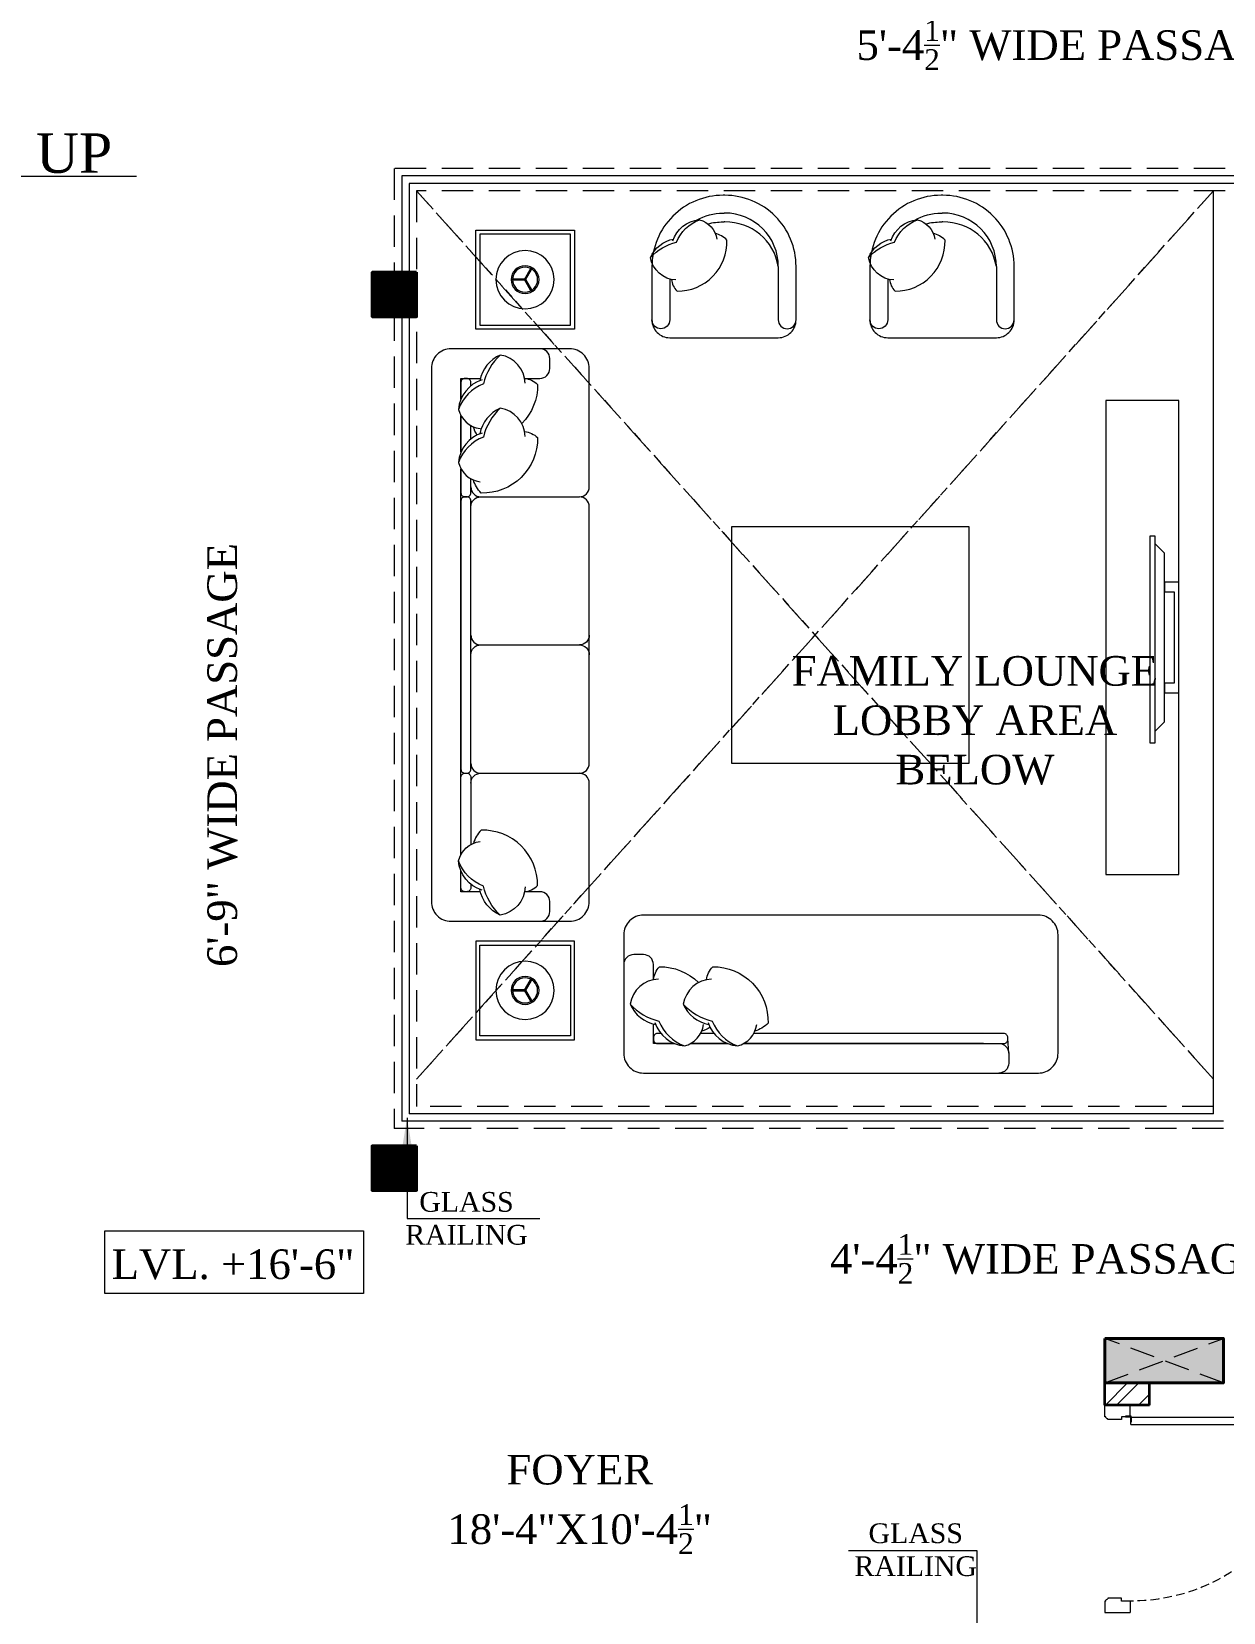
# Model space of a CAD drawing. Header units: inches. Extents: x -61 to 4103, y -308 to 989.
# Drawn here: x 2150.2 to 2391.7, y 220.7 to 540.9 of the extents above; entities that cross this region are included whole.
import ezdxf

# ---------------------------------------------------------------- set-up
doc = ezdxf.new("R2010")
doc.units = ezdxf.units.IN
for name, pattern in [('$0$$0$$0$HIDDEN', [9.525, 6.35, -3.175]), ('$2$$0$HIDDEN', [0.375, 0.25, -0.125]), ('AR-01-R0-COLUMN LAYOUT$0$$0$HIDDEN', [0.375, 0.25, -0.125]), ('AR-01-R0-COLUMN LAYOUT$0$$2$$0$HIDDEN', [0.375, 0.25, -0.125])]:
    doc.linetypes.add(name, pattern=pattern)
doc.layers.get('0').update_dxf_attribs({"lineweight": 0})
for name, color, linetype, lineweight in [('A-DOOR', 34, 'Continuous', 13), ('A-HATCH', 8, 'Continuous', 0), ('A-HIDDEN', 8, '$2$$0$HIDDEN', 9), ('A-RAILING', 120, 'Continuous', 13), ('A-TEXT', 2, 'Continuous', 13), ('A-WALL', 1, 'Continuous', 35), ('AR-01-R0-COLUMN LAYOUT$0$A-HIDDEN', 8, 'AR-01-R0-COLUMN LAYOUT$0$$2$$0$HIDDEN', 9), ('AR-01-R0-COLUMN LAYOUT$0$S-COLUMN FIRST FLOOR', 6, 'Continuous', 40), ('AR-01-R0-COLUMN LAYOUT$0$S-COLUMN GROUND FLOOR', 6, 'Continuous', 40), ('AR-01-R0-COLUMN LAYOUT$0$S-COLUMN HATCH FIRST FLOOR', 8, 'Continuous', 9), ('AR-01-R0-COLUMN LAYOUT$0$S-COLUMN HATCH GROUND FLOOR', 8, 'Continuous', 9), ('AR-01-R0-COLUMN LAYOUT$0$S-COLUMN S.F. HIDDEN', 8, 'AR-01-R0-COLUMN LAYOUT$0$$0$HIDDEN', 9), ('AR-01-R0-COLUMN LAYOUT$0$S-COLUMN SECOND FLOOR', 6, 'Continuous', 40)]:
    doc.layers.add(name, color=color, linetype=linetype, lineweight=lineweight)
doc.layers.add('A-FURNITURE', color=35, linetype='Continuous', lineweight=13, true_color=0xab6a54)
doc.styles.add('$1$$0$STYLE1', font='romantic.ttf', dxfattribs={"height": 6})
doc.styles.get("Standard").update_dxf_attribs({"font": 'arial.ttf', "height": 9})
doc.dimstyles.get("Standard").update_dxf_attribs({"dimtxt": 18, "dimasz": 6, "dimexe": 0, "dimexo": 6, "dimgap": 0.09, "dimtad": 0, "dimtih": 1, "dimtoh": 1, "dimdec": 1, "dimzin": 0, "dimdsep": 46, "dimlunit": 4, "dimtxsty": 'Standard', "dimblk": 'OBLIQUE', "dimcen": 0.09, "dimclrd": 256, "dimclre": 256, "dimclrt": 256, "dimadec": 0, "dimazin": 0, "dimtfac": 1, "dimtdec": 1, "dimtofl": 0, "dimtmove": 1, "dimatfit": 3, "dimfxl": 1, "dimtolj": 1, "dimtzin": 0, "dimlwd": -1, "dimlwe": -1, "dimarcsym": 0})

# ---------------------------------------------------------------- blocks, each defined once
blk = doc.blocks.new('$1$$0$handle_')
for p, q in [((-0.75, 0), (0.75, 0)), ((-3.84, -0.87), (-3.85, -0.92)), ((-0.75, -0.13), (-0.75, 0)), ((-0.75, -0.13), (0.75, -0.13)), ((-0.31, -0.13), (-0.31, -0.13)), ((0.3, -0.96), (-0.3, -0.96)), ((-0.29, -0.15), (0.29, -0.15)), ((-0.25, -0.9), (-0.25, -0.15)), ((-0.25, -0.9), (0.25, -0.9)), ((0.25, -0.9), (0.25, -0.15)), ((0.3, -0.96), (0.34, -0.95)), ((0.31, -0.13), (0.31, -0.13)), ((0.65, -1.05), (0.65, -1.23)), ((0.75, -0.13), (0.75, 0))]:
    blk.add_line(p, q)
for centre, radius, start, end in [((-3.78, -0.93), 0.0769, 167.6781, 262.0686), ((-3.77, -0.88), 0.0769, 88.2493, 167.6781), ((-0.3, -1.42), 0.464, 90.2821, 130.7273), ((-0.29, -0.13), 0.0185, 180, 270), ((-0.25, -0.96), 0.0532, 90, 180), ((0.25, -0.96), 0.0532, 0, 90), ((0.29, -0.13), 0.0185, 270, 360), ((0.42, -1.42), 0.478, 67.3956, 98.7522), ((0.57, -1.23), 0.0769, 278.1759, 360), ((0.57, -1.05), 0.0769, 360, 67.3956)]:
    blk.add_arc(centre, radius, start, end)
for points, knots in [([(0.58, -1.31), (0.24, -1.36), (-0.53, -1.5), (-2.81, -1.58), (-3.62, -1.04), (-3.78, -1.01), (-3.79, -1.01)], [0.064651, 0.064651, 0.064651, 0.064651, 0.450521, 1.832326, 2.246212, 2.27179, 2.27179, 2.27179, 2.27179]), ([(-0.6, -1.07), (-0.61, -1.07), (-0.62, -1.07), (-0.77, -1.09), (-0.93, -1.1), (-2.42, -1.12), (-2.75, -1.11), (-3.06, -1.04), (-3.11, -1.02), (-3.21, -0.99), (-3.25, -0.97), (-3.37, -0.91), (-3.43, -0.88), (-3.56, -0.84), (-3.61, -0.82), (-3.7, -0.81), (-3.73, -0.81), (-3.77, -0.81)], [0.667145, 0.667145, 0.667145, 0.667145, 0.681098, 0.681098, 1.004571, 1.004571, 1.651515, 1.651515, 1.812419, 1.812419, 1.988171, 1.988171, 2.163922, 2.163922, 2.251194, 2.251194, 2.323653, 2.323653, 2.323653, 2.323653])]:
    blk.add_open_spline(points, degree=3, knots=knots)
blk = doc.blocks.new("$1$$0$d3'")
at = {"layer": 'A-DOOR'}
for p, q in [((-3.36, 4.49), (-3.36, 37.09)), ((-2.11, 37.09), (-3.36, 37.09)), ((-2.58, 37.09), (-2.58, 37.43)), ((-2.11, 4.49), (-2.11, 37.09)), ((-36, 0), (-36, 4.4)), ((-34.03, 4.4), (-36, 4.4)), ((-34.03, 4.4), (-34.03, 2.9)), ((-34.03, 2.9), (-33.53, 2.9)), ((-33.53, 2.9), (-33.53, 0.5)), ((-3.36, 4.49), (-2.11, 4.49)), ((-2.03, 2.9), (-2.53, 2.9)), ((-2.53, 2.9), (-2.53, 0.5)), ((-2.03, 4.4), (-2.03, 2.9)), ((-2, 4.4), (0, 4.4)), ((-0.75, 4.4), (-0.75, 4.4)), ((-0.75, 4.4), (-0.75, 4.4)), ((0, 0), (0, 4.4)), ((-34.03, 0), (-36, 0)), ((-34.03, 0.14), (-34.03, 0)), ((-33.53, 0.5), (-33.67, 0.5)), ((-2.53, 0.5), (-2.4, 0.5)), ((-2.03, 0.14), (-2.03, 0)), ((-2.03, 0), (0, 0))]:
    blk.add_line(p, q, dxfattribs=at)
at = {"layer": 'A-DOOR', "lineweight": -3}
for p, q in [((-35.5, 4.4), (-35.5, 4.4)), ((-2.08, 4.49), (-2.95, 4.49)), ((-2.95, 4.47), (-2.95, 4.49)), ((-2.08, 4.47), (-2.95, 4.47)), ((-2.02, 4.41), (-2.02, 3.54)), ((-2.02, 3.54), (-2, 3.54)), ((-2, 4.41), (-2, 3.54))]:
    blk.add_line(p, q, dxfattribs=at)
blk.add_circle((-2.02, 4.47), 0.0663, dxfattribs=at)
at = {"layer": 'A-DOOR', "linetype": '$2$$0$HIDDEN', "ltscale": 6}
blk.add_arc((-1.47, 4.55), 32.56, 92.2361, 180.2684, dxfattribs=at)
at = {"layer": 'A-DOOR'}
for centre, radius, start, end in [((-2.58, 37.09), 0.337, 90, 180), ((-34.03, 0.5), 0.362, 270, 0), ((-2.03, 0.5), 0.362, 180, 270)]:
    blk.add_arc(centre, radius, start, end, dxfattribs=at)
at = {"layer": 'A-DOOR', "extrusion": (0, 0, -1), "zscale": -1, "rotation": 90}
blk.add_blockref('$1$$0$handle_', (3.36, 35.59), dxfattribs=at)
at = {"layer": 'A-DOOR', "rotation": 90}
blk.add_blockref('$1$$0$handle_', (-2.11, 35.59), dxfattribs=at)
blk = doc.blocks.new('$0$A$C067A41F5')
for p, q in [((117, 200.6), (116.81, 197.6)), ((18.89, 187.92), (20.3, 190.37)), ((19.11, 187.8), (20.52, 190.24)), ((19, 187.99), (16.18, 187.99)), ((19, 187.73), (16.18, 187.73)), ((18.89, 187.8), (20.3, 185.35)), ((19.11, 187.92), (20.52, 185.48)), ((18.89, 43.92), (20.3, 46.37)), ((19.11, 43.8), (20.52, 46.24)), ((19, 43.99), (16.18, 43.99)), ((19, 43.73), (16.18, 43.73)), ((18.89, 43.8), (20.3, 41.35)), ((19.11, 43.92), (20.52, 41.48))]:
    blk.add_line(p, q)
for points in [[(127, 176.6, -0.414214), (123, 172.6), (123, 172.6, 0.317837), (123, 172.6, -0.414214), (123, 172.6), (123, 172.6, 1.186185), (123, 172.6, -0.414214), (123, 172.6), (43, 172.6, -0.414214), (39, 176.6), (39, 200.6, -0.414214), (43, 204.6), (123, 204.6, -0.414214), (127, 200.6)], [(28, 173.86, -0.414214), (32, 169.86), (32, 145.86, -0.414214), (30, 143.86, -0.414214), (32, 141.86), (32, 89.86, -0.414214), (30, 87.86, -0.414214), (32, 85.86), (32, 61.86, -0.414214), (28, 57.86), (4, 57.86, -0.414214), (0, 61.86), (0, 169.86, -0.414214), (4, 173.86)], [(6, 88.66), (6, 143.06, -0.414214), (6.8, 143.86), (7.2, 143.86, -0.414214), (8, 143.06), (8, 88.66, -0.414214), (7.2, 87.86), (6.8, 87.86, -0.414214)]]:
    blk.add_lwpolyline(points, format="xyb", close=True)
for points in [[(111.9, 198.6), (115, 198.6, 0.414214), (117, 200.6), (117, 202.6, 0.414214), (115, 204.6)], [(40.27, 190.62, -0.14773), (46.12, 194.06, -0.213343), (51.28, 199.1, -0.178662)], [(46.53, 196.6), (45.8, 196.6, -0.414214), (45, 197.4), (45, 197.8, -0.414214), (45.8, 198.6)], [(49.21, 198.6), (45, 198.6), (45, 194.67, -0.414214)], [(45.31, 194.33, -0.306663), (51.28, 199.1, -0.30633), (55.17, 194.75, 0.872847)], [(45.8, 198.6), (49.21, 198.6, -0.414214)], [(51.05, 190.62, -0.14773), (56.89, 194.06, -0.213343), (62.05, 199.1, -0.178662)], [(52.53, 198.6), (59.98, 198.6, -0.414214)], [(56.08, 194.33, -0.306663), (62.05, 199.1, -0.30633), (65.95, 194.75, 0.872847)], [(63.31, 198.6), (116.01, 198.6, -0.414214), (116.81, 197.8), (116.81, 197.4, -0.414214), (116.01, 196.6), (65.32, 196.6, -0.414214)], [(57.3, 196.6), (54.55, 196.6, -0.414214)], [(56.48, 195.32, 0.071865), (54.8, 196.1, -7.115464)], [(55.77, 185.7, 0.165541), (57.01, 183.06, 0.425989), (68.24, 194.52, 0.121523), (65.57, 196.1, -7.115464)], [(46, 185.58, -0.356772), (40.27, 190.62, -0.249542), (45.47, 194.78, 9.61688)], [(56.78, 185.58, -0.356772), (51.05, 190.62, -0.249542), (56.24, 194.78, 9.61688)], [(45, 185.7, 0.165541), (46.23, 183.06, 0.200231), (54.17, 186.28, 0.121523)], [(45, 185.7), (45, 182.6, -0.414214), (43, 180.6), (41, 180.6, -0.414214), (39, 182.6)], [(22, 173.86, -0.414214), (24, 171.86), (24, 169.86, -0.414214), (22, 167.86), (18.9, 167.86)], [(13.98, 172.59, 0.14773), (10.54, 166.74, 0.213343), (5.5, 161.58)], [(19.02, 166.86, 0.356772), (13.98, 172.59, 0.249542), (9.83, 167.4)], [(10.27, 167.55, 0.306663), (5.5, 161.58, 0.30633), (9.86, 157.69)], [(8, 166.33), (8, 167.06, 0.414214), (7.2, 167.86), (6.8, 167.86, 0.414214), (6, 167.06)], [(6, 167.06), (6, 163.65, 0.412535)], [(18.9, 167.86, -0.165541), (21.54, 166.63, -0.425989), (10.09, 155.4, -0.121523), (8.51, 158.06)], [(6, 160.33), (6, 144.66, 0.414214), (6.8, 143.86), (7.2, 143.86, 0.414214), (8, 144.66), (8, 158.31, 0.412652)], [(8, 145.86, 0.414214), (10, 143.86), (30, 143.86, 0.415249)], [(8, 141.86, -0.414214), (10, 143.86)], [(8, 119.86, 0.414214), (10, 117.86)], [(8, 115.86, -0.414214), (10, 117.86), (30, 117.86, -0.41732)], [(8, 89.86, 0.414214), (10, 87.86)], [(6, 82.17), (6, 87.06, -0.414214), (6.8, 87.86), (7.2, 87.86, -0.414214), (8, 87.06), (8, 84.18, -0.126313)], [(8, 85.86, -0.414214), (10, 87.86), (30, 87.86, -0.41732)], [(18.9, 74.63, 0.165541), (21.54, 75.87, 0.425989), (10.09, 87.1, 0.121523), (8.51, 84.43)], [(10.27, 74.95, -0.306663), (5.5, 80.91, -0.30633), (9.86, 84.81)], [(13.98, 69.91, -0.14773), (10.54, 75.75, -0.213343), (5.5, 80.91)], [(6, 71.4), (6, 78.84, -0.414747)], [(10.27, 64.17, -0.306663), (5.5, 70.14, -0.30633), (9.86, 74.03)], [(8, 76.16), (8, 73.41, -0.414599)], [(9.29, 75.34, 0.071865), (8.51, 73.66)], [(19.02, 75.64, -0.356772), (13.98, 69.91, -0.249542), (9.83, 75.1)], [(18.9, 63.86, 0.165541), (21.54, 65.09, 0.200231), (18.32, 73.03)], [(13.98, 59.13, -0.14773), (10.54, 64.98, -0.213343), (5.5, 70.14)], [(6, 68.07), (6, 63.86), (9.93, 63.86, -0.414352)], [(6, 64.66), (6, 68.07, -0.414469)], [(8, 65.39), (8, 64.66, -0.414214), (7.2, 63.86), (6.8, 63.86, -0.414214), (6, 64.66)], [(19.02, 64.86, -0.356772), (13.98, 59.13, -0.249542), (9.83, 64.33)], [(18.9, 63.86), (22, 63.86, -0.414214), (24, 61.86), (24, 59.86, -0.414214), (22, 57.86)], [(59.31, 55.62), (70.31, 55.62, -0.414214), (73.91, 52.01), (73.91, 41.19, -0.414214), (59.49, 26.77), (59.31, 26.77), (59.13, 26.77, -0.414214), (44.7, 41.19), (44.7, 52.01, -0.414214), (48.31, 55.62), (59.31, 55.62)], [(103.49, 55.62), (114.49, 55.62, -0.414214), (118.1, 52.01), (118.1, 41.19, -0.414214), (103.67, 26.77), (103.49, 26.77), (103.31, 26.77, -0.414214), (88.88, 41.19), (88.88, 52.01, -0.414214), (92.49, 55.62), (103.49, 55.62)], [(48.31, 43.72), (48.31, 52.01, 0.414214), (46.5, 53.81), (46.5, 53.81, 0.414214), (44.7, 52.01)], [(70.31, 41.19), (70.31, 52.01, -0.414214), (72.11, 53.81), (72.11, 53.81, -0.414214), (73.91, 52.01)], [(92.49, 43.72), (92.49, 52.01, 0.414214), (90.69, 53.81), (90.69, 53.81, 0.414214), (88.88, 52.01)], [(114.49, 41.19), (114.49, 52.01, -0.414214), (116.29, 53.81), (116.29, 53.81, -0.414214), (118.1, 52.01)], [(48.66, 43.81, -0.165541), (49.78, 46.19, -0.425989), (59.91, 35.86, -0.121523), (57.5, 34.44, 7.115464)], [(92.85, 43.81, -0.165541), (93.96, 46.19, -0.425989), (104.09, 35.86, -0.121523), (101.69, 34.44, 7.115464)], [(49.57, 43.92, 0.356772), (44.41, 39.37, 0.249542), (49.09, 35.63, -9.61688)], [(93.75, 43.92, 0.356772), (88.59, 39.37, 0.249542), (93.27, 35.63, -9.61688)], [(44.41, 39.37, 0.14773), (49.68, 36.27, 0.213343), (54.33, 31.73, 0.178662)], [(70.31, 41.19, -0.372719), (59.49, 32.18), (59.31, 32.18)], [(70.31, 41.19, -0.414214), (59.49, 30.37), (59.31, 30.37)], [(88.59, 39.37, 0.14773), (93.86, 36.27, 0.213343), (98.51, 31.73, 0.178662)], [(114.49, 41.19, -0.372719), (103.67, 32.18), (103.49, 32.18)], [(114.49, 41.19, -0.414214), (103.67, 30.37), (103.49, 30.37)], [(48.95, 36.03, 0.306663), (54.33, 31.73, 0.30633), (57.84, 35.65, -0.872847)], [(93.13, 36.03, 0.306663), (98.51, 31.73, 0.30633), (102.02, 35.65, -0.872847)], [(56.05, 32.56, 0.072384), (59.13, 32.18), (59.31, 32.18)], [(100.23, 32.56, 0.072384), (103.31, 32.18), (103.49, 32.18)], [(53.76, 31.8, 0.130591), (59.13, 30.37), (59.31, 30.37)], [(97.94, 31.8, 0.130591), (103.31, 30.37), (103.49, 30.37)]]:
    blk.add_lwpolyline(points, format="xyb")
for points in [[(59.98, 198.6), (52.53, 198.6)], [(111.9, 198.6), (63.31, 198.6)], [(9.93, 167.86), (6, 167.86), (6, 163.65)], [(6, 160.33), (6, 82.17)], [(6, 78.84), (6, 71.4)]]:
    blk.add_lwpolyline(points)
for points in [[(29, 197.86), (29, 177.86), (9, 177.86), (9, 197.86)], [(28.2, 178.66), (28.2, 197.06), (9.8, 197.06), (9.8, 178.66)], [(108.92, 93.86), (108.92, 141.86), (60.92, 141.86), (60.92, 93.86)], [(29, 33.86), (29, 53.86), (9, 53.86), (9, 33.86)], [(28.2, 53.06), (28.2, 34.66), (9.8, 34.66), (9.8, 53.06)]]:
    blk.add_lwpolyline(points, close=True)
for centre, radius in [((19, 187.86), 5.9), ((19, 187.86), 2.82), ((19, 187.86), 2.53), ((19, 43.86), 5.9), ((19, 43.86), 2.82), ((19, 43.86), 2.53)]:
    blk.add_circle(centre, radius)
for centre, start, end in [((30, 119.86), 270, 0), ((30, 115.86), 0, 90)]:
    blk.add_arc(centre, 2, start, end)
blk = doc.blocks.new('_Oblique')
at = {"color": 0, "linetype": 'ByBlock', "lineweight": -2}
blk.add_line((-0.5, -0.5), (0.5, 0.5), dxfattribs=at)

msp = doc.modelspace()

# ---------------------------------------------------------------- hatches: boundary and pattern name
at = {"layer": 'A-HATCH'}
h = msp.add_hatch(dxfattribs=at)
h.set_pattern_fill('ANSI32', color=256, scale=0.5)
h.set_pattern_definition([(45, (1377.729, -0.0001), (-3.367596, 3.367596), []), (45, (1379.974, -0.0001), (-3.367596, 3.367596), [])])
h.paths.add_polyline_path([(2372.23, 267.19), (2367.73, 267.19), (2367.73, 262.69), (2372.23, 262.69)])
h.paths.add_polyline_path([(2376.73, 267.19), (2372.23, 267.19), (2372.23, 262.69), (2372.86, 262.69), (2376.73, 262.69)])
at = {"layer": 'AR-01-R0-COLUMN LAYOUT$0$S-COLUMN HATCH FIRST FLOOR', "linetype": 'ByBlock'}
h = msp.add_hatch(color=256, dxfattribs=at)
h.dxf.hatch_style = 1
h.paths.add_polyline_path([(2367.73, 276.19), (2391.73, 276.19), (2391.73, 267.19), (2367.73, 267.19)])
at = {"layer": 'AR-01-R0-COLUMN LAYOUT$0$S-COLUMN HATCH GROUND FLOOR', "linetype": 'ByBlock'}
msp.add_hatch(color=256, dxfattribs=at).paths.add_polyline_path([(2367.73, 276.19), (2391.73, 276.19), (2391.73, 267.19), (2367.73, 267.19)])
at = {"layer": 'AR-01-R0-COLUMN LAYOUT$0$S-COLUMN SECOND FLOOR', "linetype": 'ByBlock'}
h = msp.add_hatch(dxfattribs=at)
h.set_pattern_fill('ANSI31', color=1, scale=0.1, style=0)
h.set_pattern_definition([(45, (3038.67402, -299.9943), (-0.2245064, 0.2245064), [])])
h.paths.add_polyline_path([(2228.25, 487.69), (2228.25, 492.19), (2223.75, 492.19), (2219.25, 492.19), (2219.25, 483.19), (2228.25, 483.19)])
h = msp.add_hatch(dxfattribs=at)
h.set_pattern_fill('ANSI31', color=1, scale=0.1, style=0)
h.set_pattern_definition([(45, (3038.656, -476.99594), (-0.2245064, 0.2245064), [])])
h.paths.add_polyline_path([(2228.23, 310.69), (2228.23, 315.19), (2223.73, 315.19), (2219.23, 315.19), (2219.23, 306.19), (2228.23, 306.19)])

# ---------------------------------------------------------------- linework, layer by layer
at = {"layer": 'A-FURNITURE'}
for points in [[(2382.73, 466.19), (2367.88, 466.19), (2367.88, 370.19), (2382.73, 370.19)], [(2377.84, 396.8), (2376.86, 396.8), (2376.86, 438.8), (2377.84, 438.8)], [(2379.79, 406.97), (2382.73, 406.97), (2382.73, 429.41), (2379.79, 429.41), (2379.79, 427.45), (2381.75, 427.45), (2381.75, 408.93), (2379.79, 408.93)]]:
    msp.add_lwpolyline(points, close=True, dxfattribs=at)
msp.add_lwpolyline([(2377.84, 437.23), (2377.84, 399.15), (2379.79, 401.1), (2379.79, 435.28), (2377.84, 437.23)], dxfattribs=at)
at = {"layer": 'A-HIDDEN', "linetype": '$0$$0$$0$HIDDEN'}
for p, q in [((2439.73, 513.19), (2223.73, 513.19)), ((2223.73, 513.19), (2223.73, 318.69)), ((2439.73, 508.69), (2228.23, 508.69)), ((2228.23, 328.69), (2389.73, 508.69)), ((2228.23, 508.69), (2228.23, 323.19)), ((2389.73, 328.69), (2228.23, 508.69)), ((2389.73, 323.19), (2228.23, 323.19)), ((2391.73, 318.69), (2223.73, 318.69))]:
    msp.add_line(p, q, dxfattribs=at)
at = {"layer": 'A-RAILING'}
for p, q in [((2439.73, 511.69), (2225.23, 511.69)), ((2225.23, 511.69), (2225.23, 320.19)), ((2439.73, 510.19), (2226.73, 510.19)), ((2226.73, 510.19), (2226.73, 321.69)), ((2389.73, 321.69), (2389.73, 508.69)), ((2389.73, 321.69), (2226.73, 321.69)), ((2391.73, 320.19), (2225.23, 320.19))]:
    msp.add_line(p, q, dxfattribs=at)
at = {"layer": 'A-TEXT'}
msp.add_lwpolyline([(2110.84, 511.67), (2171.5, 511.67), (2171.5, 511.67)], dxfattribs=at)
msp.add_lwpolyline([(2165.04, 298.01), (2217.49, 298.01), (2217.49, 285.26), (2165.04, 285.26)], close=True, dxfattribs=at)
at = {"layer": 'A-WALL'}
for p, q in [((2367.73, 262.69), (2367.73, 267.19)), ((2376.73, 262.69), (2376.73, 267.19)), ((2376.73, 262.69), (2367.73, 262.69))]:
    msp.add_line(p, q, dxfattribs=at)
at = {"layer": 'AR-01-R0-COLUMN LAYOUT$0$A-HIDDEN', "ltscale": 8}
for p, q in [((2228.23, 328.69), (2389.73, 508.69)), ((2228.23, 508.69), (2389.73, 328.69))]:
    msp.add_line(p, q, dxfattribs=at)
at = {"layer": 'AR-01-R0-COLUMN LAYOUT$0$S-COLUMN FIRST FLOOR', "linetype": 'ByBlock'}
msp.add_lwpolyline([(2367.73, 276.19), (2391.73, 276.19), (2391.73, 267.19), (2367.73, 267.19)], close=True, dxfattribs=at)
at = {"layer": 'AR-01-R0-COLUMN LAYOUT$0$S-COLUMN GROUND FLOOR', "linetype": 'ByBlock'}
msp.add_lwpolyline([(2367.73, 276.19), (2391.73, 276.19), (2391.73, 267.19), (2367.73, 267.19)], close=True, dxfattribs=at)
at = {"layer": 'AR-01-R0-COLUMN LAYOUT$0$S-COLUMN S.F. HIDDEN', "ltscale": 20}
for p, q in [((2367.73, 267.19), (2391.73, 276.19)), ((2391.73, 267.19), (2367.73, 276.19))]:
    msp.add_line(p, q, dxfattribs=at)
msp.add_lwpolyline([(2367.73, 276.19), (2391.73, 276.19), (2391.73, 267.19), (2367.73, 267.19)], close=True, dxfattribs=at)
at = {"layer": 'AR-01-R0-COLUMN LAYOUT$0$S-COLUMN SECOND FLOOR', "color": 1, "linetype": 'ByBlock'}
for points in [[(2228.25, 492.19), (2219.25, 492.19), (2219.25, 483.19), (2228.25, 483.19)], [(2228.23, 315.19), (2219.23, 315.19), (2219.23, 306.19), (2228.23, 306.19)]]:
    msp.add_lwpolyline(points, close=True, dxfattribs=at)

# ---------------------------------------------------------------- block references
at = {"layer": 'A-DOOR', "xscale": -1.166666666671517, "yscale": 1.166666666671517, "zscale": 1.166666666671517, "rotation": 270}
msp.add_blockref("$1$$0$d3'", (2367.73, 262.69), dxfattribs=at)
at = {"layer": 'A-FURNITURE', "xscale": -1, "rotation": 180}
msp.add_blockref('$0$A$C067A41F5', (2231.23, 534.55), dxfattribs=at)

# ---------------------------------------------------------------- texts
at = {"layer": 'A-TEXT', "attachment_point": 5, "style": '$1$$0$STYLE1'}
for s, insert, char_height, width in [('\\A1;5\'-4{\\H0.7x;\\S1/2;}" WIDE PASSAGE', (2361.92, 538.21), 6, 87.401), ('\\A1;UP', (2158.84, 516.27), 8, 129.4496), ('\\A1;FAMILY LOUNGE LOBBY AREA\\PBELOW', (2341.38, 401.36), 6, 76.3012), ('\\A1;GLASS RAILING', (2238.35, 300.49), 4, 32.1687), ('\\A1;4\'-4{\\H0.7x;\\S1/2;}" WIDE PASSAGE', (2356.54, 292.3), 6, 90.735), ('\\A1;LVL. +16\'-6"', (2191.05, 291.16), 6, 54.0535), ('\\A1;FOYER\\P18\'-4"X10\'-4{\\H0.7x;\\S1/2;}"', (2261.3, 242.56), 6, 52.6814), ('\\A1;GLASS RAILING', (2329.38, 233.36), 4, 32.1687)]:
    msp.add_mtext(s, dxfattribs=dict(at, insert=insert, char_height=char_height, width=width))
at = {"layer": 'A-TEXT', "insert": (2188.91, 394.38), "char_height": 6, "width": 129.6434, "attachment_point": 5, "rotation": 90, "style": '$1$$0$STYLE1'}
msp.add_mtext('\\A1;6\'-9" WIDE PASSAGE', dxfattribs=at)

# ---------------------------------------------------------------- leaders
at = {"layer": 'A-TEXT'}
for points in [[(2226.31, 320.86), (2226.31, 300.49), (2253.21, 300.49)], [(2341.88, 207.8), (2341.81, 233.18), (2315.76, 233.18)]]:
    msp.add_leader(points, dimstyle='Standard', override={"dimtxt": 9, "dimtih": 0, "dimtoh": 0, "dimfxl": 2, "dimfxlon": 1}, dxfattribs=at)

doc.saveas('drawing.dxf')
